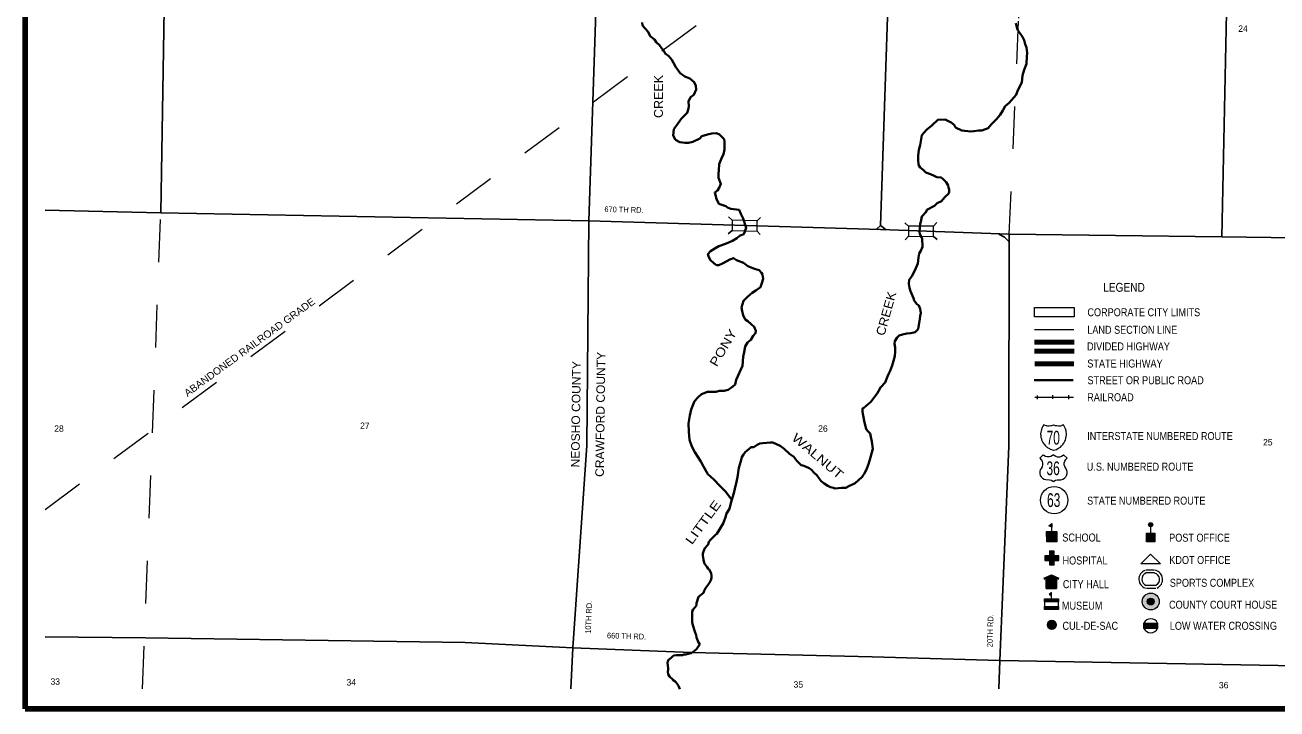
# Model space of a CAD drawing. Extents: x 189.58 to 194, y 44.19 to 48.12.
# Drawn here: x 189.578 to 192.511, y 44.242 to 45.844 of the extents above; entities that cross this region are included whole.
import ezdxf
from ezdxf.enums import TextEntityAlignment as Align

# ---------------------------------------------------------------- set-up
doc = ezdxf.new("R2010")
doc.units = 0
doc.header["$LTSCALE"] = 0.0068
for name, pattern in [('LONG_DASHED', [7.5, 6, -1.5]), ('MEDIUM_DASHED', [4.5, 3, -1.5]), ('SHORT_DASHED', [2.7, 1.5, -1.2])]:
    doc.linetypes.add(name, pattern=pattern)
for name, color, linetype, lineweight in [('14', 7, 'Continuous', 25), ('15', 7, 'MEDIUM_DASHED', 13), ('17', 7, 'SHORT_DASHED', 13), ('21', 7, 'Continuous', 25), ('25', 7, 'Continuous', 35), ('48', 7, 'Continuous', 106), ('50', 7, 'Continuous', 13)]:
    doc.layers.add(name, color=color, linetype=linetype, lineweight=lineweight)
for name, color, linetype in [('29', 7, 'Continuous'), ('41', 7, 'Continuous'), ('45', 7, 'Continuous'), ('49', 7, 'Continuous')]:
    doc.layers.add(name, color=color, linetype=linetype)

msp = doc.modelspace()

# ---------------------------------------------------------------- hatches: boundary and pattern name
at = {"layer": '50'}
for points in [[(191.983523, 44.667614), (191.976515, 44.670644), (191.983712, 44.676515)], [(192.215556, 44.668824, 1), (192.21513, 44.678625, 1)], [(191.97178, 44.633902), (191.971591, 44.657955), (191.995644, 44.657765), (191.995833, 44.633712)], [(192.205871, 44.633712), (192.205682, 44.653977), (192.225189, 44.653977), (192.225379, 44.633712)], [(191.97822, 44.579356), (191.989205, 44.579167), (191.989394, 44.589962), (192.000189, 44.589962), (192, 44.600947), (191.989205, 44.600947), (191.989394, 44.611932), (191.978409, 44.612121), (191.97822, 44.601136), (191.967235, 44.600947), (191.967424, 44.589962), (191.978409, 44.590152)], [(191.983144, 44.554356), (191.970833, 44.548864), (191.970833, 44.524053), (191.994886, 44.524053), (191.994886, 44.548864)], [(191.999432, 44.500189), (191.999432, 44.492614), (191.966667, 44.492614), (191.966667, 44.500189)], [(191.983144, 44.507197), (191.983144, 44.514773), (191.977273, 44.509848)], [(192.235368, 44.494332, 1), (192.195686, 44.493104, 1)], [(192.223351, 44.495559, 1), (192.207703, 44.491877, 1)], [(191.999621, 44.482386), (191.999432, 44.474811), (191.966667, 44.474811), (191.966856, 44.482386)], [(191.993956, 44.438976, 1), (191.973438, 44.438976, 1)], [(192.199621, 44.443371), (192.231439, 44.443371), (192.231439, 44.430682), (192.199621, 44.430682)]]:
    msp.add_hatch(color=256, dxfattribs=at).paths.add_polyline_path(points)

# ---------------------------------------------------------------- linework, layer by layer
at = {"layer": '14'}
for p, q in [((192.403788, 46.348674), (192.381818, 45.348295)), ((191.582765, 45.374432), (191.596023, 45.364015))]:
    msp.add_line(p, q, dxfattribs=at)
for points in [[(189.896591, 45.403977), (189.912689, 46.404356), (189.937121, 47.404924), (189.946402, 48.077273)], [(190.94053, 48.077273), (190.930303, 47.382008), (190.911742, 46.373864), (190.915341, 45.874053), (190.899053, 45.385417), (190.894697, 44.85947), (190.861553, 44.385417), (190.857386, 44.289394)], [(191.600568, 46.363636), (191.594697, 46.176136), (191.598864, 45.862311), (191.582765, 45.374432), (191.573485, 45.365909)], [(189.625758, 45.410227), (189.896591, 45.403977), (190.899053, 45.385417), (191.582765, 45.364962), (191.88428, 45.353977), (192.381818, 45.348295), (192.903788, 45.341288), (193.413636, 45.321591)], [(191.859659, 45.354167), (191.872917, 45.347159), (191.883712, 45.335985)], [(191.859659, 44.289394), (191.862121, 44.355492), (191.882765, 44.857008), (191.88428, 45.353977)], [(192.861364, 44.3375), (191.862121, 44.355492), (191.562689, 44.364015), (191.139583, 44.374432), (190.861553, 44.385417), (190.609659, 44.397538), (189.860606, 44.408333), (189.625758, 44.411174)]]:
    msp.add_lwpolyline(points, dxfattribs=at)
at = {"layer": '15'}
msp.add_line((189.853788, 44.289394), (189.896591, 45.403977), dxfattribs=at)
msp.add_lwpolyline([(191.88428, 45.353977), (191.906439, 45.859848), (191.90303, 46.176136)], dxfattribs=at)
at = {"layer": '17'}
msp.add_line((189.625758, 44.70947), (191.625, 46.195644), dxfattribs=at)
at = {"layer": '21'}
for p, q in [((191.234659, 45.387121), (191.226136, 45.394697)), ((191.301136, 45.393561), (191.29375, 45.385227)), ((191.647727, 45.373295), (191.639583, 45.380871)), ((191.714583, 45.381439), (191.706818, 45.373106)), ((191.234659, 45.363068), (191.225947, 45.354735)), ((191.300568, 45.353598), (191.29375, 45.361174)), ((191.647727, 45.349242), (191.639962, 45.340909)), ((191.714962, 45.341477), (191.707008, 45.349053))]:
    msp.add_line(p, q, dxfattribs=at)
at = {"layer": '21', "lineweight": 13}
for points in [[(191.234659, 45.363068), (191.29375, 45.361174), (191.29375, 45.385227), (191.234659, 45.387121)], [(191.647727, 45.349242), (191.707008, 45.349053), (191.706818, 45.373106), (191.647727, 45.373295)]]:
    msp.add_lwpolyline(points, close=True, dxfattribs=at)
at = {"layer": '25'}
for points in [[(191.142803, 45.570833), (191.132386, 45.568182), (191.124621, 45.568182), (191.112689, 45.569886), (191.102273, 45.575), (191.097159, 45.585417), (191.098106, 45.6), (191.108333, 45.614583), (191.116098, 45.625), (191.129924, 45.638826), (191.132386, 45.648295), (191.133333, 45.654356), (191.132386, 45.664962), (191.1375, 45.675379), (191.145265, 45.680492), (191.150568, 45.693371), (191.149621, 45.701894), (191.146212, 45.710606), (191.135795, 45.719129), (191.123864, 45.723485), (191.113447, 45.73125), (191.105682, 45.742424), (191.10322, 45.745833), (191.097917, 45.755303), (191.09375, 45.762311), (191.086742, 45.770833), (191.07822, 45.777841), (191.074811, 45.783712), (191.070455, 45.789015), (191.064394, 45.79678), (191.056629, 45.804356), (191.05322, 45.810417), (191.042992, 45.818182), (191.040341, 45.823485), (191.037689, 45.829356), (191.024811, 45.843182), (191.024053, 45.85)], [(191.74375, 45.452462), (191.74375, 45.458523), (191.742045, 45.463636), (191.741098, 45.467992), (191.735985, 45.475758), (191.732576, 45.480114), (191.72822, 45.483523), (191.724811, 45.486932), (191.714583, 45.487689), (191.708523, 45.491288), (191.699811, 45.494697), (191.688636, 45.499053), (191.682576, 45.504924), (191.675758, 45.510227), (191.671402, 45.517045), (191.670644, 45.529167), (191.670644, 45.537689), (191.672348, 45.551515), (191.675758, 45.562689), (191.679167, 45.585985), (191.690341, 45.598864), (191.702462, 45.609091), (191.717045, 45.622159), (191.73428, 45.622917), (191.748106, 45.616098), (191.754924, 45.610038), (191.758333, 45.603977), (191.772917, 45.597159), (191.779924, 45.596212), (191.79375, 45.594508), (191.801326, 45.595455), (191.8125, 45.597159), (191.820265, 45.597159), (191.835038, 45.602273), (191.841856, 45.610985), (191.853977, 45.623864), (191.8625, 45.634091), (191.869318, 45.643561), (191.874621, 45.653977), (191.884091, 45.661742), (191.900189, 45.680303), (191.904356, 45.691477), (191.913826, 45.709659), (191.914773, 45.725947), (191.919129, 45.738826), (191.924242, 45.753598), (191.925, 45.769886), (191.925947, 45.779356), (191.924242, 45.791477), (191.921591, 45.799242), (191.919129, 45.808712), (191.914773, 45.816477), (191.904356, 45.831818), (191.902652, 45.836174), (191.899242, 45.848295)], [(191.233902, 44.732197), (191.219318, 44.751326), (191.206439, 44.764962), (191.191667, 44.779735), (191.17803, 44.791667), (191.167614, 44.809848), (191.161553, 44.82178), (191.147917, 44.843371), (191.140152, 44.857197), (191.135038, 44.872727), (191.133144, 44.891667), (191.132386, 44.910606), (191.135795, 44.929545), (191.139205, 44.943182), (191.14697, 44.963068), (191.155682, 44.972159), (191.163447, 44.979167), (191.177083, 44.985227), (191.19697, 44.985227), (191.205492, 44.986932), (191.215909, 44.986932), (191.225379, 44.989394), (191.236553, 44.997159), (191.241667, 45.002273), (191.244318, 45.012689), (191.258902, 45.046212), (191.260606, 45.066856), (191.263258, 45.07822), (191.26572, 45.091098), (191.271023, 45.100568), (191.278788, 45.106629), (191.283902, 45.116098), (191.289962, 45.12197), (191.29072, 45.12803), (191.286364, 45.1375), (191.279545, 45.143561), (191.27178, 45.150379), (191.26572, 45.154735), (191.260606, 45.164205), (191.258144, 45.173674), (191.257197, 45.182386), (191.261553, 45.198295), (191.271023, 45.207765), (191.282197, 45.216477), (191.29072, 45.222348), (191.301136, 45.230114), (191.304545, 45.239583), (191.307955, 45.25), (191.30625, 45.25947), (191.303598, 45.263826), (191.298485, 45.269697), (191.287311, 45.273295), (191.27178, 45.279356), (191.261553, 45.286932), (191.245076, 45.292992), (191.238258, 45.298295), (191.229545, 45.294697), (191.214205, 45.286174), (191.203788, 45.281818), (191.198674, 45.281818), (191.191856, 45.286174), (191.184091, 45.292992), (191.180492, 45.3), (191.17803, 45.307765), (191.184091, 45.314583), (191.194318, 45.320644), (191.203788, 45.325758), (191.219318, 45.331818), (191.235606, 45.338636), (191.246023, 45.344697), (191.253788, 45.350758), (191.262311, 45.354167), (191.267424, 45.36875), (191.260606, 45.391288), (191.255492, 45.401515), (191.251136, 45.410985), (191.232197, 45.413636), (191.224432, 45.417045), (191.220076, 45.419697), (191.203788, 45.425189), (191.197917, 45.437311), (191.194318, 45.451894), (191.200379, 45.45625), (191.204735, 45.463068), (191.208144, 45.472538), (191.20303, 45.486364), (191.20303, 45.495833), (191.203788, 45.504545), (191.204735, 45.518182), (191.209091, 45.530303), (191.214962, 45.541477), (191.216856, 45.552652), (191.216856, 45.570833), (191.215909, 45.576705), (191.205682, 45.588068), (191.197917, 45.59053), (191.1875, 45.589773), (191.177273, 45.588068), (191.164205, 45.583712), (191.159091, 45.578598), (191.142803, 45.570833)], [(191.330114, 44.866477), (191.347348, 44.858712), (191.356818, 44.851705), (191.369697, 44.839773), (191.379167, 44.832765), (191.386174, 44.823295), (191.396402, 44.813068), (191.400758, 44.812121), (191.406818, 44.809659), (191.415341, 44.806061), (191.420455, 44.802652), (191.427462, 44.794886), (191.433523, 44.789773), (191.438636, 44.782008), (191.44375, 44.775947), (191.450568, 44.769886), (191.45928, 44.764773), (191.465341, 44.761364), (191.472159, 44.759659), (191.475568, 44.758712), (191.491098, 44.759659), (191.501326, 44.760417), (191.508333, 44.764015), (191.522917, 44.770833), (191.538447, 44.784659), (191.539205, 44.785417), (191.544508, 44.793182), (191.547917, 44.800189), (191.550379, 44.805303), (191.554735, 44.81553), (191.558144, 44.828598), (191.5625, 44.843182), (191.564205, 44.851705), (191.5625, 44.868939), (191.559848, 44.879356), (191.558144, 44.887121), (191.553977, 44.892235), (191.548674, 44.897348), (191.544508, 44.917235), (191.542803, 44.925758), (191.540909, 44.933523), (191.540152, 44.938826), (191.540152, 44.945644), (191.543561, 44.947348), (191.559848, 44.961742), (191.574432, 44.980682), (191.577841, 44.986553), (191.582197, 44.995265), (191.593371, 45.006439), (191.598674, 45.021023), (191.601136, 45.026326), (191.605492, 45.033902), (191.609848, 45.04697), (191.613258, 45.057197), (191.61572, 45.068371), (191.616667, 45.079545), (191.616667, 45.089015), (191.614962, 45.097727), (191.61572, 45.103788), (191.62178, 45.112311), (191.626136, 45.116667), (191.633902, 45.119318), (191.644129, 45.12178), (191.653598, 45.122727), (191.664015, 45.124432), (191.670644, 45.132008), (191.675, 45.156061), (191.675758, 45.162879), (191.676705, 45.168939), (191.675758, 45.179356), (191.672348, 45.187121), (191.667992, 45.19053), (191.661174, 45.199053), (191.65947, 45.204167), (191.652652, 45.220644), (191.650758, 45.228409), (191.649053, 45.237879), (191.65, 45.247348), (191.656818, 45.256818), (191.66553, 45.274242), (191.669697, 45.285417), (191.671402, 45.299242), (191.673106, 45.308712), (191.676705, 45.31553), (191.680871, 45.324242), (191.680114, 45.343939), (191.675, 45.354356), (191.674053, 45.360417), (191.675758, 45.378409), (191.676705, 45.383523), (191.679167, 45.395644), (191.689583, 45.406818), (191.691288, 45.411174), (191.691288, 45.411174), (191.70928, 45.420644), (191.715341, 45.426705), (191.725758, 45.431818), (191.732576, 45.440341), (191.736932, 45.444697), (191.741098, 45.448106), (191.74375, 45.452462)], [(191.1125, 44.288258), (191.109091, 44.296023), (191.106439, 44.301136), (191.10303, 44.304735), (191.100379, 44.307197), (191.09697, 44.309848), (191.093561, 44.313258), (191.090909, 44.315909), (191.088447, 44.318371), (191.085795, 44.32197), (191.084848, 44.323674), (191.084091, 44.328788), (191.084848, 44.334848), (191.084848, 44.338258), (191.084091, 44.343371), (191.083144, 44.350379), (191.084091, 44.352841), (191.085795, 44.357197), (191.091856, 44.361553), (191.096212, 44.36572), (191.098674, 44.367614), (191.104735, 44.368371), (191.110795, 44.368371), (191.118561, 44.368371), (191.12197, 44.369318), (191.126326, 44.369318), (191.132197, 44.371023), (191.139205, 44.372727), (191.143371, 44.376136), (191.147727, 44.378788), (191.151136, 44.382197), (191.154545, 44.386553), (191.156439, 44.389015), (191.158902, 44.393371), (191.155492, 44.399432), (191.154545, 44.401894), (191.152841, 44.405492), (191.151136, 44.409659), (191.150379, 44.41572), (191.149432, 44.419129), (191.147727, 44.423485), (191.142614, 44.438068), (191.141667, 44.445076), (191.141667, 44.451894), (191.141667, 44.467424), (191.141667, 44.470833), (191.143371, 44.475189), (191.151136, 44.484659), (191.151136, 44.489773), (191.156439, 44.504356), (191.167614, 44.513826), (191.169318, 44.519129), (191.172727, 44.525189), (191.177841, 44.532008), (191.182955, 44.538826), (191.184848, 44.544129), (191.186553, 44.549242), (191.186553, 44.554356), (191.185606, 44.55947), (191.183902, 44.563068), (191.18125, 44.568939), (191.178788, 44.570644), (191.176136, 44.574242), (191.171023, 44.581061), (191.169318, 44.58447), (191.167614, 44.591477), (191.165909, 44.601705), (191.165909, 44.606061), (191.167614, 44.611174), (191.171023, 44.618939), (191.178788, 44.627652), (191.180492, 44.633523), (191.183902, 44.637879), (191.192424, 44.645644), (191.196023, 44.65), (191.199432, 44.652462), (191.214015, 44.676136), (191.219129, 44.691667), (191.22178, 44.700189), (191.228598, 44.710606), (191.232008, 44.724432), (191.235417, 44.737311), (191.239015, 44.747538), (191.241477, 44.757955), (191.244886, 44.774242), (191.247538, 44.784659), (191.249242, 44.795833), (191.250947, 44.807008), (191.252652, 44.814773), (191.255303, 44.822538), (191.257955, 44.832008), (191.261364, 44.838068), (191.263826, 44.841477), (191.26572, 44.843939), (191.279356, 44.855303), (191.285417, 44.855303), (191.293182, 44.860417), (191.3, 44.863826), (191.307008, 44.864773), (191.325, 44.866477), (191.330114, 44.866477)]]:
    msp.add_lwpolyline(points, dxfattribs=at)
at = {"layer": '48'}
msp.add_lwpolyline([(189.578409, 44.242045), (189.578409, 48.124621), (193.460985, 48.124432), (193.460985, 44.242045)], close=True, dxfattribs=at)
at = {"layer": '50', "linetype": 'MEDIUM_DASHED'}
msp.add_line((191.943561, 45.131061), (192.035038, 45.131061), dxfattribs=at)
at = {"layer": '50', "lineweight": 80}
for p, q in [((191.943371, 45.101515), (192.035985, 45.101515)), ((191.943371, 45.080114), (192.035985, 45.079924)), ((191.944318, 45.050568), (192.035795, 45.050568))]:
    msp.add_line(p, q, dxfattribs=at)
at = {"layer": '50', "lineweight": 35}
msp.add_line((191.942235, 45.0125), (192.033712, 45.012311), dxfattribs=at)
at = {"layer": '50'}
for p, q in [((191.944318, 44.972348), (192.034848, 44.972159)), ((191.949811, 44.976705), (191.949811, 44.967424)), ((191.985606, 44.977462), (191.985606, 44.968182)), ((192.023106, 44.977273), (192.023106, 44.967992)), ((192.21553, 44.653409), (192.21553, 44.669129)), ((191.983712, 44.657765), (191.983712, 44.667614)), ((192.224621, 44.567424), (192.204356, 44.567424)), ((192.224621, 44.560606), (192.204356, 44.560606)), ((192.205114, 44.531818), (192.227652, 44.531818)), ((192.205303, 44.524621), (192.227841, 44.524621)), ((191.983144, 44.500379), (191.983144, 44.507197)), ((192.199621, 44.443182), (192.231439, 44.443371)), ((192.231439, 44.430682), (192.199621, 44.430492))]:
    msp.add_line(p, q, dxfattribs=at)
at = {"layer": '50', "linetype": 'LONG_DASHED'}
msp.add_lwpolyline([(191.943561, 45.182386), (192.036174, 45.182386), (192.036174, 45.160795), (191.943561, 45.160795)], close=True, dxfattribs=at)
at = {"layer": '50'}
for points in [[(191.964773, 44.907386), (191.962689, 44.904356), (191.961364, 44.901326), (191.960795, 44.899242), (191.959659, 44.897727), (191.95947, 44.895265), (191.958712, 44.893371), (191.957955, 44.890341), (191.957576, 44.886742), (191.957765, 44.881439), (191.958144, 44.87803), (191.95928, 44.874811), (191.959848, 44.872727), (191.961364, 44.869129), (191.9625, 44.866288), (191.964962, 44.862879), (191.966477, 44.861174), (191.968182, 44.858902), (191.969697, 44.857765), (191.971212, 44.856439), (191.973106, 44.855114), (191.974811, 44.853977), (191.976515, 44.852841), (191.97803, 44.852083), (191.979924, 44.850758), (191.983144, 44.849621), (191.986932, 44.848295), (191.988068, 44.848485), (191.991477, 44.849242), (191.995076, 44.850189), (191.998295, 44.851894), (192.001326, 44.853409), (192.003977, 44.855492), (192.006818, 44.858144), (192.00928, 44.861174), (192.011932, 44.864394), (192.013826, 44.867614), (192.014583, 44.869129), (192.016098, 44.87178), (192.017045, 44.876136), (192.017803, 44.880303), (192.018182, 44.88428), (192.017992, 44.888447), (192.017803, 44.891477), (192.017424, 44.89375), (192.015909, 44.898106), (192.014583, 44.901326), (192.0125, 44.904735), (192.010985, 44.907386), (192.009091, 44.906629), (192.005871, 44.905492), (192.004167, 44.904735), (192.002273, 44.904356), (191.999242, 44.904356), (191.995833, 44.904924), (191.993939, 44.905303), (191.992045, 44.905492), (191.99072, 44.906061), (191.988826, 44.906629), (191.987879, 44.907386), (191.986742, 44.906818), (191.985227, 44.906061), (191.983333, 44.905492), (191.981629, 44.904924), (191.977841, 44.904356), (191.974242, 44.904545), (191.972159, 44.905114), (191.970455, 44.905492), (191.968371, 44.905871), (191.966477, 44.906818)], [(191.963447, 44.837121), (191.956061, 44.829356), (191.959091, 44.825758), (191.960985, 44.822348), (191.962311, 44.818182), (191.962311, 44.813826), (191.961174, 44.80928), (191.959091, 44.805682), (191.956818, 44.802083), (191.955682, 44.797917), (191.955682, 44.793561), (191.956818, 44.789015), (191.959091, 44.785417), (191.962121, 44.782386), (191.96572, 44.780114), (191.969886, 44.779167), (191.978788, 44.778977), (191.982955, 44.777841), (191.986553, 44.775758), (191.987879, 44.775189), (191.988258, 44.775947), (191.992235, 44.777841), (191.996402, 44.778977), (192.004924, 44.778788), (192.009659, 44.780303), (192.013258, 44.782576), (192.016477, 44.785795), (192.018561, 44.789205), (192.019697, 44.79375), (192.019697, 44.798106), (192.018561, 44.802462), (192.016477, 44.806061), (192.014394, 44.809659), (192.012879, 44.814015), (192.012879, 44.818371), (192.014205, 44.822727), (192.016288, 44.826136), (192.019886, 44.829545), (192.011364, 44.837311), (192.010038, 44.835985), (192.00625, 44.833333), (192.002083, 44.832008), (191.997538, 44.832197), (191.993371, 44.833333), (191.989583, 44.835606), (191.987879, 44.837311), (191.985227, 44.835606), (191.981439, 44.833333), (191.977462, 44.832386), (191.972917, 44.832386), (191.96875, 44.833523), (191.965152, 44.835606)], [(191.983523, 44.667614), (191.976515, 44.670644), (191.983712, 44.676515)], [(191.97178, 44.633902), (191.971591, 44.657955), (191.995644, 44.657765), (191.995833, 44.633712)], [(192.205871, 44.633712), (192.205682, 44.653977), (192.225189, 44.653977), (192.225379, 44.633712)], [(191.97822, 44.579356), (191.989205, 44.579167), (191.989394, 44.589962), (192.000189, 44.589962), (192, 44.600947), (191.989205, 44.600947), (191.989394, 44.611932), (191.978409, 44.612121), (191.97822, 44.601136), (191.967235, 44.600947), (191.967424, 44.589962), (191.978409, 44.590152)], [(192.192614, 44.581629), (192.215341, 44.604356), (192.238258, 44.581818)], [(191.983144, 44.554356), (191.970833, 44.548864), (191.970833, 44.524053), (191.994886, 44.524053), (191.994886, 44.548864)], [(191.999432, 44.500189), (191.999432, 44.492614), (191.966667, 44.492614), (191.966667, 44.500189)], [(191.983144, 44.507197), (191.983144, 44.514773), (191.977273, 44.509848)], [(191.999621, 44.482386), (191.999432, 44.474811), (191.966667, 44.474811), (191.966856, 44.482386)], [(192.199621, 44.443371), (192.231439, 44.443371), (192.231439, 44.430682), (192.199621, 44.430682)]]:
    msp.add_lwpolyline(points, close=True, dxfattribs=at)
at = {"layer": '50', "lineweight": 40}
msp.add_lwpolyline([(191.965152, 44.546591), (191.982955, 44.554545), (192.000189, 44.546591)], dxfattribs=at)
at = {"layer": '50'}
for points in [[(191.974811, 44.524432), (191.970833, 44.524432), (191.970833, 44.549242)], [(191.994886, 44.549053), (191.994886, 44.524242), (191.974621, 44.524432)], [(191.999432, 44.49053), (191.999432, 44.492614), (191.966667, 44.492614), (191.966856, 44.482386), (191.999621, 44.482386), (191.999432, 44.490909)]]:
    msp.add_lwpolyline(points, dxfattribs=at)
for centre, radius in [((191.989228, 44.731317), 0.031987), ((192.215343, 44.673725), 0.004905), ((192.215527, 44.493718), 0.01985), ((192.215527, 44.493718), 0.008037)]:
    msp.add_circle(centre, radius, dxfattribs=at)
at = {"layer": '50', "lineweight": 25}
msp.add_circle((191.983697, 44.438976), 0.010259, dxfattribs=at)
at = {"layer": '50'}
for centre, radius, start, end in [((192.210129, 44.54595), 0.022283, 111.82978, 251.18127), ((192.210129, 44.546058), 0.015332, 111.82978, 251.18127), ((192.220925, 44.545429), 0.015332, 296.54144, 75.89292), ((192.220925, 44.545321), 0.022283, 296.54144, 75.89292), ((192.215582, 44.435962), 0.017521, 24.77119, 155.22881), ((192.215582, 44.43805), 0.017521, 204.77119, 335.22881)]:
    msp.add_arc(centre, radius, start, end, dxfattribs=at)

# ---------------------------------------------------------------- texts
at = {"layer": '17', "width": 1.05}
msp.add_text('ABANDONED RAILROAD GRADE', height=0.01705, rotation=36.174, dxfattribs=at).set_placement((190.109363, 45.082746), align=Align.CENTER)
at = {"layer": '29'}
for s, rotation, width, p in [('CREEK', 90, 1.05, (191.072727, 45.676705)), ('CREEK', 74.467, 1.1, (191.605647, 45.165487)), ('PONY', 59.406, 1.2, (191.223018, 45.082767)), ('WALNUT', 319.607, 1.25, (191.428667, 44.826506)), ('LITTLE', 53.826, 1.3, (191.175587, 44.673113))]:
    msp.add_text(s, height=0.02083, rotation=rotation, dxfattribs=dict(at, width=width)).set_placement(p, align=Align.CENTER)
at = {"layer": '41', "width": 1.05}
for s, p in [('NEOSHO COUNTY', (190.878889, 44.93216)), ('CRAWFORD COUNTY', (190.936176, 44.931971))]:
    msp.add_text(s, height=0.02008, rotation=89.25, dxfattribs=at).set_placement(p, align=Align.CENTER)
at = {"layer": '45'}
for s, p in [('24', (192.431723, 45.82822)), ('28', (189.657955, 44.891288)), ('27', (190.374432, 44.898106)), ('26', (191.447633, 44.891477)), ('25', (192.489867, 44.85928))]:
    msp.add_text(s, height=0.01496, dxfattribs=at).set_placement(p, align=Align.CENTER)
for s, p in [('33', (189.64921, 44.298725)), ('34', (190.342676, 44.29702)), ('35', (191.390024, 44.291906)), ('36', (192.386426, 44.290391))]:
    msp.add_text(s, height=0.01496, rotation=0.25, dxfattribs=at).set_placement(p, align=Align.CENTER)
at = {"layer": '49', "width": 0.95}
for s, rotation, p in [('670 TH RD.', 358.809, (190.981491, 45.405139)), ('10TH RD.', 87.565, (190.905379, 44.456537)), ('20TH RD.', 88.362, (191.845953, 44.425189)), ('660 TH RD.', 358.121, (190.987472, 44.406117))]:
    msp.add_text(s, height=0.01326, rotation=rotation, dxfattribs=at).set_placement(p, align=Align.CENTER)
at = {"layer": '50'}
for s, height, width, p in [('LEGEND', 0.02083, 0.85, (192.152936, 45.219318)), ('CORPORATE CITY LIMITS', 0.01875, 0.85, (192.199337, 45.161932)), ('LAND SECTION LINE', 0.01875, 0.85, (192.172348, 45.120833)), ('DIVIDED HIGHWAY', 0.01875, 0.85, (192.163447, 45.082008)), ('STATE HIGHWAY', 0.01875, 0.85, (192.155208, 45.041856)), ('STREET OR PUBLIC ROAD', 0.01875, 0.85, (192.203598, 45.002652)), ('RAILROAD', 0.01875, 0.85, (192.121212, 44.962879)), ('70', 0.0322, 0.65, (191.987121, 44.861364)), ('INTERSTATE NUMBERED ROUTE', 0.01875, 0.85, (192.237216, 44.87197)), ('36', 0.0322, 0.65, (191.986932, 44.789773)), ('U.S. NUMBERED ROUTE', 0.01875, 0.85, (192.19072, 44.800189)), ('63', 0.0322, 0.65, (191.988258, 44.715152)), ('STATE NUMBERED ROUTE', 0.01875, 0.85, (192.205114, 44.720644)), ('SCHOOL', 0.01875, 0.85, (192.053409, 44.63428)), ('POST OFFICE', 0.01875, 0.85, (192.32983, 44.633902)), ('HOSPITAL', 0.01875, 0.85, (192.061648, 44.580492)), ('KDOT OFFICE', 0.01875, 0.85, (192.330682, 44.581629)), ('CITY HALL', 0.01875, 0.85, (192.063636, 44.525)), ('SPORTS COMPLEX', 0.01875, 0.85, (192.359091, 44.52822)), ('MUSEUM', 0.01875, 0.85, (192.054924, 44.474621)), ('COUNTY COURT HOUSE', 0.01875, 0.85, (192.385133, 44.476894)), ('CUL-DE-SAC', 0.01875, 0.85, (192.074053, 44.427462)), ('LOW WATER CROSSING', 0.01875, 0.85, (192.385795, 44.427462))]:
    msp.add_text(s, height=height, dxfattribs=dict(at, width=width)).set_placement(p, align=Align.CENTER)

doc.saveas('drawing.dxf')
